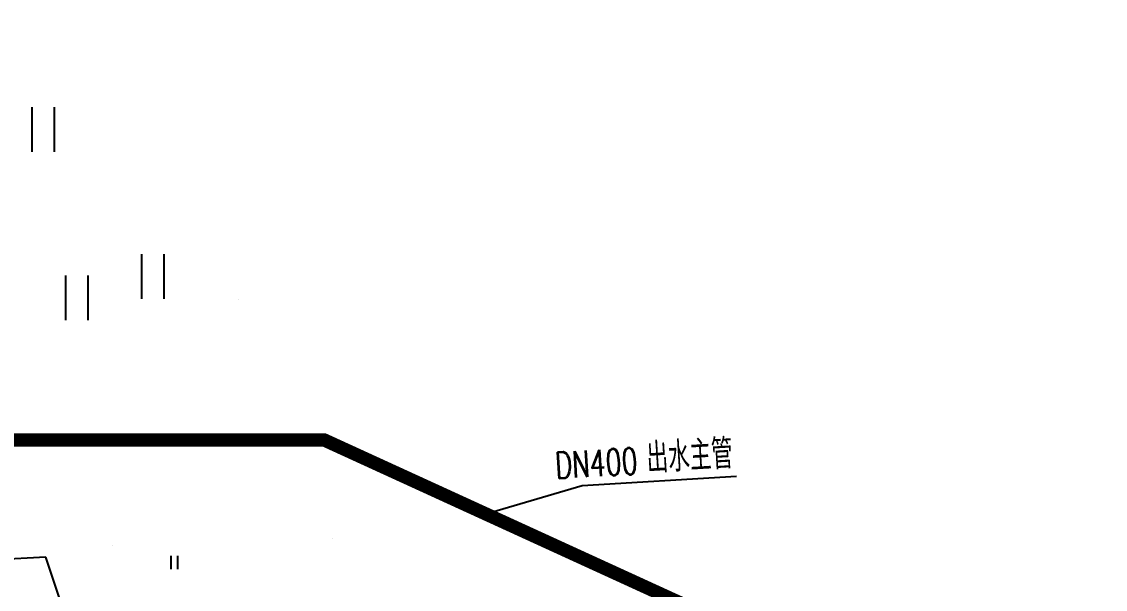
# Model space of a CAD drawing. Header units: millimetres. Extents: x -725 to 2274960, y -506 to 2980382.
# Drawn here: x 573908.28 to 573932.66, y 2880355.37 to 2880368.15 of the extents above; entities that cross this region are included whole.
import ezdxf

# ---------------------------------------------------------------- set-up
doc = ezdxf.new("R2010")
doc.units = ezdxf.units.MM
doc.header["$LTSCALE"] = 1000
doc.linetypes.add('X0', pattern=[4, 3, -1])
for name, color, linetype in [('DIM_COOR', 3, 'Continuous'), ('DIM_LEAD', 3, 'Continuous'), ('DMTZ', 8, 'Continuous'), ('SXSS', 5, 'Continuous'), ('YHJ_剖面_梁板', 4, 'Continuous'), ('ZBTZ', 8, 'Continuous')]:
    doc.layers.add(name, color=color, linetype=linetype)
doc.layers.add('管', color=1, linetype='Continuous', lineweight=30)
doc.styles.add('_TCH_DIM', font='SIMPLEX', dxfattribs={"bigfont": 'GBCBIG'})
doc.linetypes.add('10411', pattern='A,2,[150,AAA.SHX,S=0.5,R=0,X=0,Y=0.5],2,[151,AAA.SHX,S=1,R=0,X=0,Y=3],1e-11', length=4)

# ---------------------------------------------------------------- blocks, each defined once
blk = doc.blocks.new('gc121')
for p, q in [((-0.5, 0), (-0.5, 2)), ((0.5, 0), (0.5, 2))]:
    blk.add_line(p, q)

msp = doc.modelspace()

# ---------------------------------------------------------------- linework, layer by layer
at = {"layer": 'DIM_COOR', "color": 3}
for p, q in [((573920.8905, 2880357.7048, -338.6096), (573924.3656, 2880357.9113, -338.6096)), ((573918.7241, 2880357.0649, -338.6096), (573920.8905, 2880357.7048, -338.6096))]:
    msp.add_line(p, q, dxfattribs=at)
at = {"layer": 'DIM_COOR', "color": 3, "lineweight": -2, "const_width": 0.08, "elevation": -338.6096}
msp.add_lwpolyline([(573918.6865, 2880357.0513, 1), (573918.7617, 2880357.0785, 1)], format="xyb", close=True, dxfattribs=at)
at = {"layer": 'DIM_LEAD'}
for p, q in [((573908.8302, 2880356.094, -338.6096), (573905.2543, 2880355.8815, -338.6096)), ((573909.6402, 2880353.6589, -338.6096), (573908.8302, 2880356.094, -338.6096))]:
    msp.add_line(p, q, dxfattribs=at)
at = {"layer": 'DMTZ', "linetype": '10411', "elevation": -175.7336, "flags": 128}
msp.add_lwpolyline([(573920.5432, 2880271.5064, 0.00000216, 0.00000216, 0), (573918.9451, 2880277.818, 0.00000216, 0.00000216, 0), (573918.1239, 2880285.299, 0.00000216, 0.00000216, 0), (573918.0272, 2880290.9898, 0.00000216, 0.00000216, 0), (573919.6227, 2880296.3941, 0.00000216, 0.00000216, 0), (573918.4033, 2880304.4695, 0.00000216, 0.00000216, 0), (573918.5947, 2880313.52, 0.00000216, 0.00000216, 0), (573917.9189, 2880323.3415, 0.00000216, 0.00000216, 0), (573918.6624, 2880340.0734, 0.00000216, 0.00000216, 0), (573916.94, 2880346.5354, 0.00000216, 0.00000216, 0), (573916.5835, 2880353.2442, 0.00000216, 0.00000216, 0), (573912.9156, 2880362.4847, 0.00000216, 0.00000216, 0), (573908.8683, 2880375.0493, 0.00000216, 0.00000216, 0)], format="xyseb", dxfattribs=at)
at = {"layer": 'SXSS', "color": 5, "linetype": 'X0', "ltscale": 2, "elevation": -180.9754, "flags": 128}
msp.add_lwpolyline([(573799.6574, 2880175.3358, 0.00000216, 0.00000216, 0), (573814.4032, 2880184.499, 0.00000216, 0.00000216, 0), (573824.7996, 2880189.315, 0.00000216, 0.00000216, 0), (573860.3105, 2880218.062, 0.00000216, 0.00000216, 0), (573862.3432, 2880221.1917, 0.00000216, 0.00000216, 0), (573865.0385, 2880222.5363, 0.00000216, 0.00000216, 0), (573866.8421, 2880225.385, 0.00000216, 0.00000216, 0), (573869.8999, 2880227.3256, 0.00000216, 0.00000216, 0), (573876.281, 2880228.014, 0.00000216, 0.00000216, 0), (573878.4813, 2880230.0331, 0.00000216, 0.00000216, 0), (573883.5812, 2880235.65, 0.00000216, 0.00000216, 0), (573889.2926, 2880242.9734, 0.00000216, 0.00000216, 0), (573894.2413, 2880246.9273, 0.00000216, 0.00000216, 0), (573898.5351, 2880253.0107, 0.00000216, 0.00000216, 0), (573906.9108, 2880271.1473, 0.00000216, 0.00000216, 0), (573911.6414, 2880285.233, 0.00000216, 0.00000216, 0), (573913.9786, 2880291.2912, 0.00000216, 0.00000216, 0), (573914.3749, 2880300.0079, 0.00000216, 0.00000216, 0), (573914.0575, 2880312.0604, 0.00000216, 0.00000216, 0), (573913.8572, 2880333.7436, 0.00000216, 0.00000216, 0), (573912.5963, 2880345.9076, 0.00000216, 0.00000216, 0), (573911.269, 2880353.338, 0.00000216, 0.00000216, 0), (573909.2259, 2880359.9454, 0.00000216, 0.00000216, 0), (573906.2803, 2880367.7277, 0.00000216, 0.00000216, 0)], format="xyseb", dxfattribs=at)
at = {"layer": 'YHJ_剖面_梁板'}
msp.add_circle((589254.9496, 2837256.879), 143124.932, dxfattribs=at)
at = {"layer": '管', "color": 8, "linetype": 'Continuous', "lineweight": -2, "const_width": 0.3, "elevation": -338.6096}
msp.add_lwpolyline([(573928.716, 2880352.4887), (573915.0937, 2880358.7276), (573909.0018, 2880358.7276), (573878.636, 2880358.7276)], dxfattribs=at)

# ---------------------------------------------------------------- block references
at = {"layer": 'ZBTZ', "linetype": 'Continuous', "xscale": 0.5, "yscale": 0.5}
for p in [(573908.7721, 2880365.2182, -18.2557), (573911.2402, 2880361.9095, -17.2172), (573909.528, 2880361.429, -19.34)]:
    msp.add_blockref('gc121', p, dxfattribs=at)
at = {"layer": 'ZBTZ', "linetype": 'Continuous', "xscale": 0.15, "yscale": 0.15, "zscale": 0.3}
msp.add_blockref('gc121', (573911.7238, 2880355.8213, -20.096), dxfattribs=at)

# ---------------------------------------------------------------- texts
at = {"layer": 'DIM_COOR', "color": 7, "style": '_TCH_DIM'}
msp.add_text('出水主管', height=0.67518, rotation=3.4, dxfattribs=at).set_placement((573922.3609, 2880357.9772, -338.6096))
at = {"layer": 'DIM_COOR', "color": 7, "style": '_TCH_DIM', "width": 0.705882}
msp.add_text('DN400', height=0.595, rotation=3.4, dxfattribs=at).set_placement((573920.3045, 2880357.855, -338.6096))

doc.saveas('drawing.dxf')
